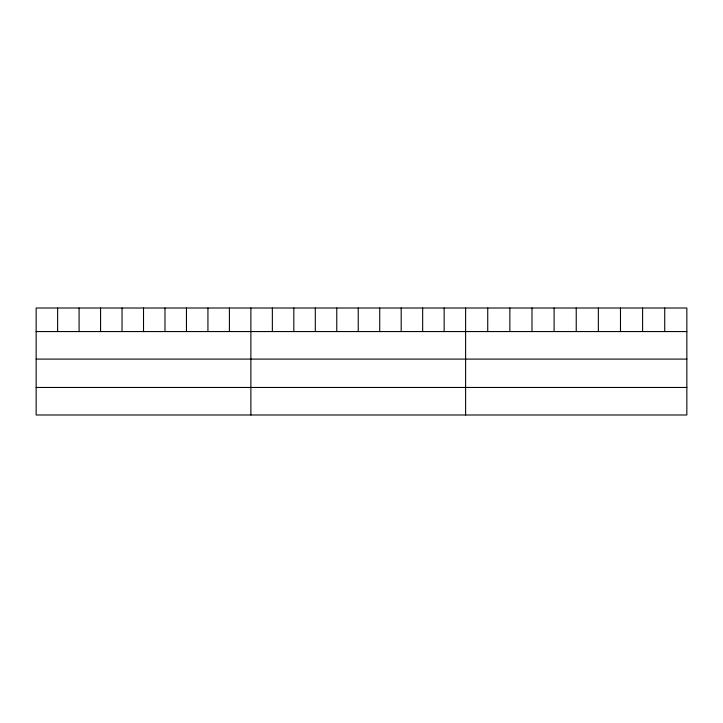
<?xml version="1.0" encoding="UTF-8"?>
<svg xmlns="http://www.w3.org/2000/svg" width="723" height="723" viewBox="0 0 723 723"><rect width="100%" height="100%" fill="white"/><g stroke="black" fill="none" stroke-linecap="round" stroke-linejoin="round"><path stroke-width="1.08" d="M686.85 359.096L686.85 308.007L36.15 308.007L36.15 414.993L686.85 414.993L686.85 359.096L36.15 359.096M36.15 331.568L686.85 331.568M36.15 387.465L686.85 387.465M664.726 308.007L664.726 331.568M642.602 308.007L642.602 331.568M620.479 308.007L620.479 331.568M598.355 308.007L598.355 331.568M576.231 308.007L576.231 331.568M554.107 308.007L554.107 331.568M531.983 308.007L531.983 331.568M509.86 308.007L509.86 331.568M487.736 308.007L487.736 331.568M465.612 308.007L465.612 414.993M444.139 308.007L444.139 331.568M422.666 308.007L422.666 331.568M401.193 308.007L401.193 331.568M379.72 308.007L379.72 331.568M358.247 308.007L358.247 331.568M336.773 308.007L336.773 331.568M315.3 308.007L315.3 331.568M293.827 308.007L293.827 331.568M272.354 308.007L272.354 331.568M250.881 308.007L250.881 414.993M229.408 308.007L229.408 331.568M207.935 308.007L207.935 331.568M186.462 308.007L186.462 331.568M164.989 308.007L164.989 331.568M143.516 308.007L143.516 331.568M122.042 308.007L122.042 331.568M100.569 308.007L100.569 331.568M79.096 308.007L79.096 331.568M57.623 308.007L57.623 331.568"/></g></svg>
